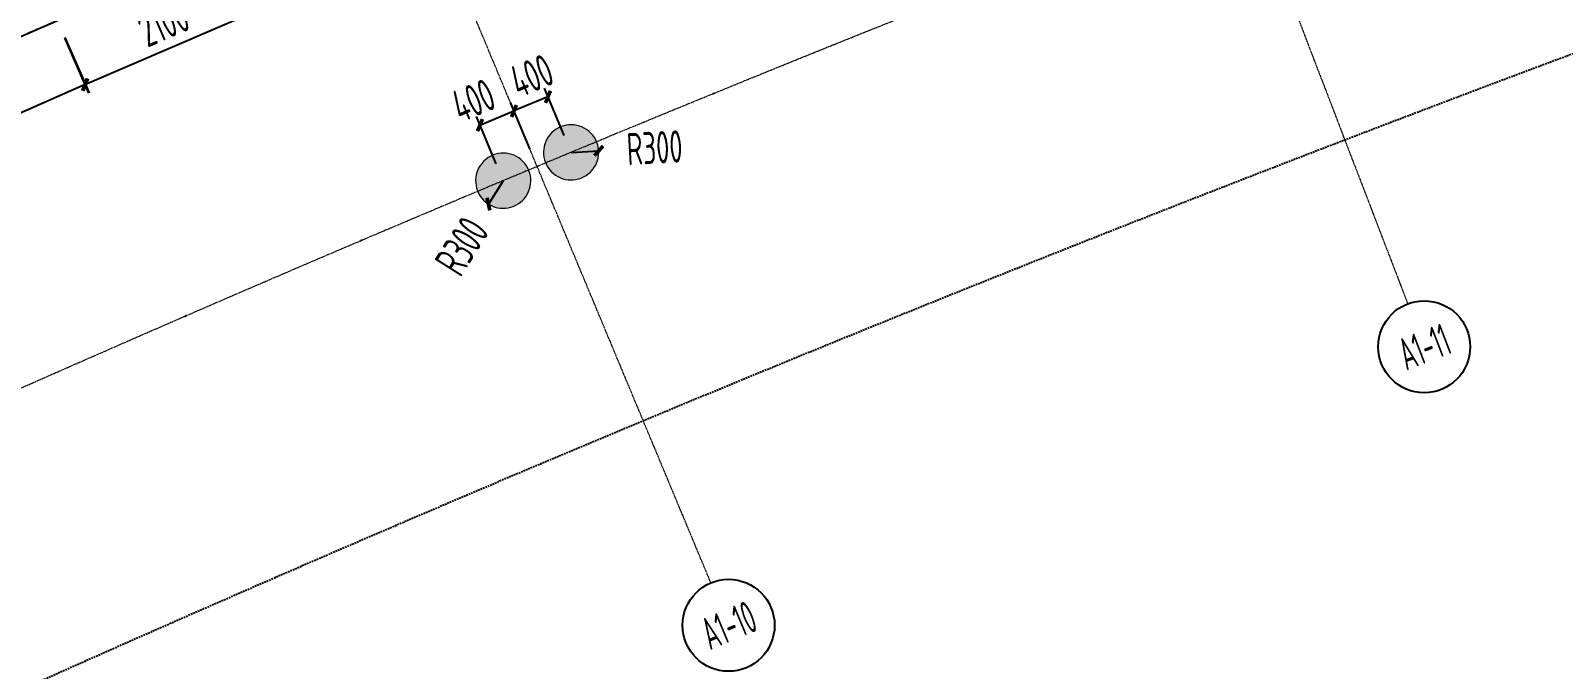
# Model space of a CAD drawing. Header units: millimetres. Extents: x 0 to 12095980, y -6694179 to 0.
# Drawn here: x 11661943 to 11678601, y -6432930 to -6425987 of the extents above; entities that cross this region are included whole.
import ezdxf
from ezdxf.enums import TextEntityAlignment as Align

# ---------------------------------------------------------------- set-up
doc = ezdxf.new("R2010")
doc.units = ezdxf.units.MM
doc.header["$LTSCALE"] = 10
doc.linetypes.add('A1-RG-AXIS$0$CENTER', pattern=[50.8, 31.75, -6.35, 6.35, -6.35])
doc.linetypes.add('A1-RI-F2$0$HIDDEN2', pattern=[0.1875, 0.125, -0.0625])
for name, color, linetype in [('A1-RD-2F$0$A-DIMS-1：100', 1, 'Continuous'), ('A1-RD-2F$0$A-GLAZ', 140, 'Continuous'), ('A1-RD-2F$0$A-louban', 5, 'Continuous'), ('A1-RG-AXIS$0$A-COLU-HATH', 8, 'Continuous'), ('A1-RG-AXIS$0$A-COLUMN', 7, 'Continuous'), ('A1-RG-AXIS$0$A-DETL-PEN0', 247, 'Continuous'), ('A1-RG-AXIS$0$A-SYMB-NAME', 13, 'Continuous'), ('A1-RG-AXIS$0$A2-RG-AXIS-150$0$A-DIMS-100', 1, 'Continuous'), ('A1-RI-F2$0$A-DIMS-1：100', 1, 'Continuous'), ('A1-RI-F2$0$A-FUZHUXIAN', 55, 'A1-RI-F2$0$HIDDEN2'), ('A1-RI-F2$0$A-TEXT1', 4, 'Continuous')]:
    doc.layers.add(name, color=color, linetype=linetype)
doc.layers.add('A1-RG-AXIS$0$A-GRID', color=1, linetype='A1-RG-AXIS$0$CENTER', lineweight=9)
doc.styles.add('A1-RD-2F$0$XD2008', font='xd-hzs.shx', dxfattribs={"width": 0.7, "bigfont": 'xd-hztxt.shx'})
doc.styles.add('A1-RG-AXIS$0$A1-RG-AXIS$0$XD2008', font='xd-hzs.shx', dxfattribs={"width": 0.7, "bigfont": 'xd-hztxt.shx'})
doc.styles.add('A1-RG-AXIS$0$A2-RG-AXIS-150$0$XD2008', font='romans.shx', dxfattribs={"width": 0.7})
doc.styles.add('A1-RI-F2$0$ECADI', font='gbeitc.shx', dxfattribs={"width": 0.7, "bigfont": 'gbcbig.shx'})
doc.styles.add('A1-RI-F2$0$XD2008', font='xd-hzs.shx', dxfattribs={"width": 0.7, "bigfont": 'xd-hztxt.shx'})
doc.dimstyles.new('A1-RD-2F$0$XD100$0', dxfattribs={"dimscale": 100, "dimtxt": 3.5, "dimasz": 2, "dimexe": 1, "dimexo": 2, "dimgap": 1, "dimtad": 1, "dimdec": 0, "dimdsep": 46, "dimtxsty": 'A1-RD-2F$0$XD2008', "dimblk": 'A1-RD-2F$0$_ArchTick', "dimblk1": 'A1-RD-2F$0$_ArchTick', "dimblk2": 'A1-RD-2F$0$_ArchTick', "dimsah": 1, "dimcen": 2.5, "dimclrd": 1, "dimclre": 1, "dimclrt": 4, "dimaunit": 1, "dimadec": 0, "dimazin": 0, "dimtfac": 1, "dimtdec": 0, "dimtix": 1, "dimtmove": 2, "dimatfit": 3, "dimfxl": 1, "dimtolj": 1, "dimtzin": 0, "dimarcsym": 0})
doc.dimstyles.new('A1-RG-AXIS$0$A2-RG-AXIS-150$0$XD100', dxfattribs={"dimscale": 100, "dimtxt": 5.5, "dimasz": 1.5, "dimexe": 1, "dimexo": 2, "dimgap": 0.5, "dimtad": 1, "dimdec": 0, "dimdsep": 46, "dimtxsty": 'A1-RG-AXIS$0$A2-RG-AXIS-150$0$XD2008', "dimblk": 'A1-RG-AXIS$0$A2-RG-AXIS-150$0$_ArchTick', "dimcen": 2.5, "dimclrt": 4, "dimaunit": 1, "dimadec": 3, "dimazin": 0, "dimtfac": 1, "dimtdec": 0, "dimtix": 1, "dimtmove": 0, "dimatfit": 3, "dimfxl": 1, "dimtolj": 1, "dimtzin": 0, "dimarcsym": 0})
doc.dimstyles.new('A1-RI-F2$0$XD100', dxfattribs={"dimscale": 100, "dimtxt": 3.5, "dimasz": 1, "dimexe": 1, "dimexo": 2, "dimgap": 1, "dimtad": 1, "dimdec": 0, "dimdsep": 46, "dimtxsty": 'A1-RI-F2$0$XD2008', "dimblk": 'A1-RI-F2$0$_ArchTick', "dimcen": 2.5, "dimclrd": 1, "dimclre": 1, "dimclrt": 4, "dimaunit": 1, "dimadec": 0, "dimazin": 0, "dimtfac": 1, "dimtdec": 0, "dimtix": 1, "dimtmove": 2, "dimatfit": 3, "dimfxl": 1, "dimtolj": 1, "dimtzin": 0, "dimarcsym": 0})
doc.dimstyles.new('A1-RI-F2$0$XD100$0', dxfattribs={"dimscale": 100, "dimtxt": 3.5, "dimasz": 2, "dimexe": 1, "dimexo": 2, "dimgap": 1, "dimtad": 1, "dimdec": 0, "dimdsep": 46, "dimtxsty": 'A1-RI-F2$0$XD2008', "dimblk1": 'A1-RI-F2$0$_ArchTick', "dimblk2": 'A1-RI-F2$0$_ArchTick', "dimsah": 1, "dimcen": 2.5, "dimclrd": 1, "dimclre": 1, "dimclrt": 4, "dimaunit": 1, "dimadec": 0, "dimazin": 0, "dimtfac": 1, "dimtdec": 0, "dimtix": 1, "dimtmove": 2, "dimatfit": 3, "dimfxl": 1, "dimtolj": 1, "dimtzin": 0, "dimarcsym": 0})

# ---------------------------------------------------------------- blocks, each defined once
blk = doc.blocks.new('A1-RI-F2$0$_ArchTick')
at = {"color": 0, "linetype": 'ByBlock', "const_width": 0.4}
blk.add_lwpolyline([(-0.5, -0.5), (0.5, 0.5)], dxfattribs=at)
blk = doc.blocks.new('*D94')
at = {"layer": 'A1-RI-F2$0$A-DIMS-1：100', "color": 1, "linetype": 'ByBlock', "lineweight": -2, "transparency": 16777216}
blk.add_line((11667817, -6427310), (11668117, -6427293), dxfattribs=at)
at = {"layer": 'A1-RI-F2$0$A-DIMS-1：100', "color": 1, "linetype": 'ByBlock', "lineweight": -2, "transparency": 16777216, "xscale": 100, "yscale": 100, "zscale": 100, "rotation": 3.206619954490052}
blk.add_blockref('A1-RI-F2$0$_ArchTick', (11668117, -6427293), dxfattribs=at)
at = {"layer": 'A1-RI-F2$0$A-DIMS-1：100', "color": 4, "linetype": 'ByBlock', "transparency": 16777216, "insert": (11668724, -6427259), "char_height": 350, "attachment_point": 5, "rotation": 3.2066, "style": 'A1-RI-F2$0$XD2008'}
blk.add_mtext('\\A1;R300', dxfattribs=at)
blk = doc.blocks.new('*D95')
at = {"layer": 'A1-RI-F2$0$A-DIMS-1：100', "color": 1, "linetype": 'ByBlock', "lineweight": -2, "transparency": 16777216}
blk.add_line((11667079, -6427618), (11666918, -6427872), dxfattribs=at)
at = {"layer": 'A1-RI-F2$0$A-DIMS-1：100', "color": 1, "linetype": 'ByBlock', "lineweight": -2, "transparency": 16777216, "xscale": 100, "yscale": 100, "zscale": 100, "rotation": 237.6972866146599}
blk.add_blockref('A1-RI-F2$0$_ArchTick', (11666918, -6427872), dxfattribs=at)
at = {"layer": 'A1-RI-F2$0$A-DIMS-1：100', "color": 4, "linetype": 'ByBlock', "transparency": 16777216, "insert": (11666629, -6428330), "char_height": 350, "attachment_point": 5, "rotation": 57.6973, "style": 'A1-RI-F2$0$XD2008'}
blk.add_mtext('\\A1;R300', dxfattribs=at)
blk = doc.blocks.new('*D96')
at = {"layer": 'A1-RI-F2$0$A-DIMS-1：100', "color": 1, "linetype": 'ByBlock', "lineweight": -2, "transparency": 16777216}
for p, q in [((11667740, -6427125), (11667526, -6426613)), ((11667371, -6427279), (11667157, -6426767)), ((11667565, -6426706), (11667196, -6426860))]:
    blk.add_line(p, q, dxfattribs=at)
at = {"layer": 'A1-RI-F2$0$A-DIMS-1：100', "color": 1, "linetype": 'ByBlock', "lineweight": -2, "transparency": 16777216, "xscale": 100, "yscale": 100, "zscale": 100}
for p, rotation in [((11667565, -6426706), 22.64786815169797), ((11667196, -6426860), 202.647868151698)]:
    blk.add_blockref('A1-RI-F2$0$_ArchTick', p, dxfattribs=dict(at, rotation=rotation))
at = {"layer": 'A1-RI-F2$0$A-DIMS-1：100', "color": 4, "linetype": 'ByBlock', "transparency": 16777216, "insert": (11667387, -6426477), "char_height": 350, "attachment_point": 5, "rotation": 22.6479, "style": 'A1-RI-F2$0$XD2008'}
blk.add_mtext('\\A1;400', dxfattribs=at)
blk = doc.blocks.new('*D97')
at = {"layer": 'A1-RI-F2$0$A-DIMS-1：100', "color": 1, "linetype": 'ByBlock', "lineweight": -2, "transparency": 16777216}
for p, q in [((11666826, -6427014), (11667196, -6426860)), ((11667371, -6427279), (11667157, -6426767)), ((11667002, -6427433), (11666788, -6426921))]:
    blk.add_line(p, q, dxfattribs=at)
at = {"layer": 'A1-RI-F2$0$A-DIMS-1：100', "color": 1, "linetype": 'ByBlock', "lineweight": -2, "transparency": 16777216, "xscale": 100, "yscale": 100, "zscale": 100}
for p, rotation in [((11667196, -6426860), 22.64786815175992), ((11666826, -6427014), 202.6478681517599)]:
    blk.add_blockref('A1-RI-F2$0$_ArchTick', p, dxfattribs=dict(at, rotation=rotation))
at = {"layer": 'A1-RI-F2$0$A-DIMS-1：100', "color": 4, "linetype": 'ByBlock', "transparency": 16777216, "insert": (11666753, -6426745), "char_height": 350, "attachment_point": 5, "rotation": 22.6479, "style": 'A1-RI-F2$0$XD2008'}
blk.add_mtext('\\A1;400', dxfattribs=at)
blk = doc.blocks.new('A1-RD-2F$0$_ArchTick')
at = {"color": 0, "linetype": 'ByBlock', "const_width": 0.4}
blk.add_lwpolyline([(-0.5, -0.5), (0.5, 0.5)], dxfattribs=at)
blk = doc.blocks.new('*D664')
at = {"layer": 'A1-RD-2F$0$A-DIMS-1：100', "color": 1, "linetype": 'ByBlock', "lineweight": -2, "transparency": 16777216}
for p, q in [((11664241, -6425235), (11664500, -6425837)), ((11664461, -6425745), (11662532, -6426575)), ((11662312, -6426064), (11662571, -6426667))]:
    blk.add_line(p, q, dxfattribs=at)
at = {"layer": 'A1-RD-2F$0$A-DIMS-1：100', "color": 1, "linetype": 'ByBlock', "lineweight": -2, "transparency": 16777216, "xscale": 100, "yscale": 100, "zscale": 100}
for p, rotation in [((11664461, -6425745), 23.2646039055425), ((11662532, -6426575), 203.2646039055425)]:
    blk.add_blockref('A1-RD-2F$0$_ArchTick', p, dxfattribs=dict(at, rotation=rotation))
at = {"layer": 'A1-RD-2F$0$A-DIMS-1：100', "color": 4, "linetype": 'ByBlock', "transparency": 16777216, "insert": (11663388, -6425908), "char_height": 350, "attachment_point": 5, "rotation": 23.2646, "style": 'A1-RD-2F$0$XD2008'}
blk.add_mtext('\\A1;2100', dxfattribs=at)
blk = doc.blocks.new('*D665')
at = {"layer": 'A1-RD-2F$0$A-DIMS-1：100', "color": 1, "linetype": 'ByBlock', "lineweight": -2, "transparency": 16777216}
for p, q in [((11662313, -6426063), (11662577, -6426664)), ((11662537, -6426573), (11660613, -6427416)), ((11660390, -6426907), (11660654, -6427508))]:
    blk.add_line(p, q, dxfattribs=at)
at = {"layer": 'A1-RD-2F$0$A-DIMS-1：100', "color": 1, "linetype": 'ByBlock', "lineweight": -2, "transparency": 16777216, "xscale": 100, "yscale": 100, "zscale": 100}
for p, rotation in [((11662537, -6426573), 23.67625480903238), ((11660613, -6427416), 203.6762548090324)]:
    blk.add_blockref('A1-RD-2F$0$_ArchTick', p, dxfattribs=dict(at, rotation=rotation))
at = {"layer": 'A1-RD-2F$0$A-DIMS-1：100', "color": 4, "linetype": 'ByBlock', "transparency": 16777216, "insert": (11661465, -6426743), "char_height": 350, "attachment_point": 5, "rotation": 23.6763, "style": 'A1-RD-2F$0$XD2008'}
blk.add_mtext('\\A1;2100', dxfattribs=at)
blk = doc.blocks.new('A1-RG-AXIS$0$A2-RG-AXIS-150$0$_ArchTick')
at = {"color": 0, "linetype": 'ByBlock', "const_width": 0.4}
blk.add_lwpolyline([(-0.5, -0.5), (0.5, 0.5)], dxfattribs=at)
blk = doc.blocks.new('*D722')
at = {"layer": 'A1-RG-AXIS$0$A2-RG-AXIS-150$0$A-DIMS-100', "color": 0, "lineweight": -2, "ltscale": 3, "transparency": 16777216}
for p, q in [((11670910, -6387267), (11670916, -6387284)), ((11580897, -6435951), (11580908, -6435965))]:
    blk.add_line(p, q, dxfattribs=at)
blk.add_arc((11778732, -6694179), 325182, 109.35703, 127.45663, dxfattribs=at)
at = {"layer": 'A1-RG-AXIS$0$A2-RG-AXIS-150$0$A-DIMS-100', "color": 0, "lineweight": -2, "ltscale": 3, "transparency": 16777216, "xscale": 150, "yscale": 150, "zscale": 150}
for p, rotation in [((11670949, -6387378), 19.35703132825471), ((11580969, -6436044), 217.4566338573137)]:
    blk.add_blockref('A1-RG-AXIS$0$A2-RG-AXIS-150$0$_ArchTick', p, dxfattribs=dict(at, rotation=rotation))
at = {"layer": 'A1-RG-AXIS$0$A2-RG-AXIS-150$0$A-DIMS-100', "color": 4, "ltscale": 3, "transparency": 16777216, "insert": (11623903, -6407911), "char_height": 375, "attachment_point": 5, "rotation": 28.4068, "style": 'A1-RG-AXIS$0$A2-RG-AXIS-150$0$XD2008'}
blk.add_mtext('\\A1;18°5\'59"', dxfattribs=at)
blk = doc.blocks.new('A1-RG-AXIS$0$Round Column1 - 600 mm Diameter-1418243-一层平面 校行政中心 FIRST FLOOR PLAN')
at = {"layer": 'A1-RG-AXIS$0$A-COLUMN', "lineweight": 9}
for start, end in [(90, 180), (0, 90), (180, 0)]:
    blk.add_arc((0, 0), 300, start, end, dxfattribs=at)
blk = doc.blocks.new('A1-RG-AXIS$0$colu')
at = {"layer": 'A1-RG-AXIS$0$A-COLU-HATH', "linetype": 'ByBlock'}
for points in [[(11668052, -6427123, 0.414214), (11667630, -6427075, 0.414214), (11667582, -6427497, 1)], [(11667313, -6427431, 0.414214), (11666892, -6427383, 0.414214), (11666844, -6427805, 1)]]:
    blk.add_hatch(color=256, dxfattribs=at).paths.add_polyline_path(points)
at = {"layer": 'A1-RG-AXIS$0$A-COLUMN', "rotation": 38.5387103980395}
for p in [(11667817, -6427310), (11667079, -6427618)]:
    blk.add_blockref('A1-RG-AXIS$0$Round Column1 - 600 mm Diameter-1418243-一层平面 校行政中心 FIRST FLOOR PLAN', p, dxfattribs=at)
blk = doc.blocks.new('A1-RG-AXIS$0$A1zhouhao')
at = {"color": 13}
blk.add_circle((11937809, -6402822), 500, dxfattribs=at)
at = {"style": 'A1-RG-AXIS$0$A1-RG-AXIS$0$XD2008', "width": 0.7}
blk.add_attdef('GRID', text='', height=500, dxfattribs=at).set_placement((11937809, -6402822), align=Align.MIDDLE)
blk = doc.blocks.new('A1-RD-2F')
at = {"layer": 'A1-RD-2F$0$A-GLAZ', "ltscale": 0.25}
for radius, start, end in [(292800, 108.984813, 127.828852), (292500, 108.926088, 127.887577), (292500, 108.926088, 127.887577)]:
    blk.add_arc((11778729.3, -6694180.2), radius, start, end, dxfattribs=at)
at = {"layer": 'A1-RD-2F$0$A-louban'}
blk.add_lwpolyline([(11599153.7, -6462913.2, -0.0824084), (11683476.3, -6417307.1), (11680002.4, -6407186.8, 0.0013421)], format="xyb", dxfattribs=at)
at = {"layer": 'A1-RD-2F$0$A-DIMS-1：100', "color": 3, "linetype": 'ByBlock'}
for p1, p2, picture, middle in [((11664162.2, -6425050.9), (11662233, -6425880.3), '*D664', (11663387.6, -6425907.6)), ((11662233, -6425880.3), (11660309.7, -6426723.6), '*D665', (11661464.6, -6426742.6))]:
    dim = blk.add_aligned_dim(p1=p1, p2=p2, distance=756.1, dimstyle='A1-RD-2F$0$XD100$0', override={"dimasz": 1}, dxfattribs=at)
    dim.commit()
    dim.dimension.update_dxf_attribs({"geometry": picture, "text_midpoint": middle})
blk = doc.blocks.new('A1-RG-AXIS')
at = {"layer": 'A1-RG-AXIS$0$A-DETL-PEN0', "linetype": 'A1-RG-AXIS$0$CENTER'}
for centre, radius, start, end in [((11778731.3, -6694179.2), 289000.1, 112.234423, 112.238388), ((11778731.2, -6694179.1), 289000, 112.645729, 112.649694), ((11778731.3, -6694179.3), 289000.1, 113.057191, 113.061156), ((11778731.3, -6694179.2), 289000.1, 113.468595, 113.47256)]:
    blk.add_arc(centre, radius, start, end, dxfattribs=at)
at = {"layer": 'A1-RG-AXIS$0$A-GRID', "linetype": 'A1-RG-AXIS$0$CENTER', "ltscale": 0.05}
for points in [[(11661998.5, -6390116.5), (11676909.7, -6428956.6)], [(11669336.1, -6431989.7), (11653315.8, -6393593.7)]]:
    blk.add_lwpolyline(points, dxfattribs=at)
blk.add_lwpolyline([(11682866.1, -6392336.6, 0.1037295), (11569674.9, -6456283.6, 0.1037295)], format="xyb", dxfattribs=at)
at = {"layer": 'A1-RG-AXIS$0$A-GRID', "ltscale": 0.05}
for points in [[(11690526.8, -6414141.5, 0.1045274), (11584753.6, -6473784.9)], [(11691982.8, -6418505.6, 0.1046378), (11587756.3, -6477270.1)]]:
    blk.add_lwpolyline(points, format="xyb", dxfattribs=at)
at = {"layer": 'A1-RG-AXIS$0$A-GRID', "linetype": 'A1-RG-AXIS$0$CENTER', "ltscale": 0.05}
blk.add_arc((11778731.9, -6694178.6), 308600, 107.574373, 131.323037, dxfattribs=at)
at = {"layer": 'A1-RG-AXIS$0$A-GRID', "ltscale": 0.05}
blk.add_arc((11778731.9, -6694178.6), 301700, 107.53359, 131.336201, dxfattribs=at)
at = {"layer": 'A1-RG-AXIS$0$A-COLU-HATH', "linetype": 'ByBlock'}
blk.add_blockref('A1-RG-AXIS$0$colu', (0, 0), dxfattribs=at)
at = {"layer": 'A1-RG-AXIS$0$A-SYMB-NAME', "linetype": 'ByBlock'}
ref = blk.add_blockref('A1-RG-AXIS$0$A1zhouhao', (-1762455, -4730577), dxfattribs=dict(at, rotation=21.0024497337652))
ref.add_attrib('GRID', 'A1-11', dxfattribs={"layer": '0', "color": 4, "height": 350, "rotation": 21.00245, "style": 'A1-RG-AXIS$0$A1-RG-AXIS$0$XD2008', "width": 0.6}).set_placement((11677088.9, -6429423.4), align=Align.MIDDLE)
ref = blk.add_blockref('A1-RG-AXIS$0$A1zhouhao', (-1813254.4, -5120208.6), dxfattribs=dict(at, rotation=22.64786814291182))
ref.add_attrib('GRID', 'A1-10', dxfattribs={"layer": '0', "color": 4, "height": 350, "rotation": 22.64787, "style": 'A1-RG-AXIS$0$A1-RG-AXIS$0$XD2008', "width": 0.6}).set_placement((11669528.6, -6432451.1), align=Align.MIDDLE)
at = {"layer": 'A1-RG-AXIS$0$A2-RG-AXIS-150$0$A-DIMS-100', "ltscale": 3}
dim = blk.add_angular_dim_3p(base=(11639299.9, -6400406.2), center=(11778731.9, -6694178.6), p1=(11670976.3, -6387456), p2=(11581018.9, -6436109.7), dimstyle='A1-RG-AXIS$0$A2-RG-AXIS-150$0$XD100', override={"dimtxt": 3.75, "dimadec": 4}, dxfattribs=at)
dim.commit()
dim.dimension.update_dxf_attribs({"geometry": '*D722', "text_midpoint": (11623903.2, -6407910.6)})
blk = doc.blocks.new('A1-RI-F2')
at = {"layer": 'A1-RI-F2$0$A-FUZHUXIAN', "ltscale": 15}
blk.add_lwpolyline([(11697385.2, -6408952.1, 0.0114998), (11684356.2, -6412994.1), (11685659.5, -6416881.5, 0.0845607), (11599102.5, -6463333.2), (11592167, -6454412), (11594287.7, -6452776.4, 0), (11592699.6, -6450703.6, 0.0170298), (11576443.9, -6463978.8), (11589775.5, -6479462.1, -0.111917), (11700888.4, -6418975.6, -0.111917)], format="xyb", dxfattribs=at)
at = {"color": 3, "linetype": 'ByBlock'}
blk.add_blockref('A1-RD-2F', (0, 0), dxfattribs=at)
at = {"linetype": 'ByBlock'}
blk.add_blockref('A1-RG-AXIS', (0, 0), dxfattribs=at)
at = {"layer": 'A1-RI-F2$0$A-TEXT1', "style": 'A1-RI-F2$0$ECADI', "width": 0.7}
for tag, p in [('（-0.050）', (11749732.1, -6422418.7)), ('（结构标高）', (11757640.8, -6422418.7))]:
    blk.add_attdef(tag, p, '', height=375, dxfattribs=at)
at = {"layer": 'A1-RI-F2$0$A-DIMS-1：100', "color": 3, "linetype": 'ByBlock'}
for p1, angle, picture, middle in [((11667817, -6427310), 202.64787, '*D96', (11667387.4, -6426477.2)), ((11667078.7, -6427618), 22.64787, '*D97', (11666752.8, -6426744.8))]:
    dim = blk.add_linear_dim(base=(11667195.6, -6426859.6), p1=p1, p2=(11667447.8, -6427464), angle=angle, dimstyle='A1-RI-F2$0$XD100$0', override={"dimasz": 1}, dxfattribs=at)
    dim.commit()
    dim.dimension.update_dxf_attribs({"geometry": picture, "text_midpoint": middle, "dimtype": 129})
for center, mpoint, picture, middle in [((11667817, -6427310), (11668116.5, -6427293.2), '*D94', (11668723.9, -6427259.2)), ((11667078.7, -6427618), (11666918.3, -6427871.6), '*D95', (11666628.8, -6428329.6))]:
    dim = blk.add_radius_dim(center=center, mpoint=mpoint, dimstyle='A1-RI-F2$0$XD100', override={"dimblk1": 'A1-RI-F2$0$_ArchTick', "dimblk2": 'A1-RI-F2$0$_ArchTick', "dimsah": 1}, dxfattribs=at)
    dim.commit()
    dim.dimension.update_dxf_attribs({"geometry": picture, "text_midpoint": middle, "dimtype": 132})

msp = doc.modelspace()

# ---------------------------------------------------------------- block references
msp.add_blockref('A1-RI-F2', (0, 0))

doc.saveas('drawing.dxf')
